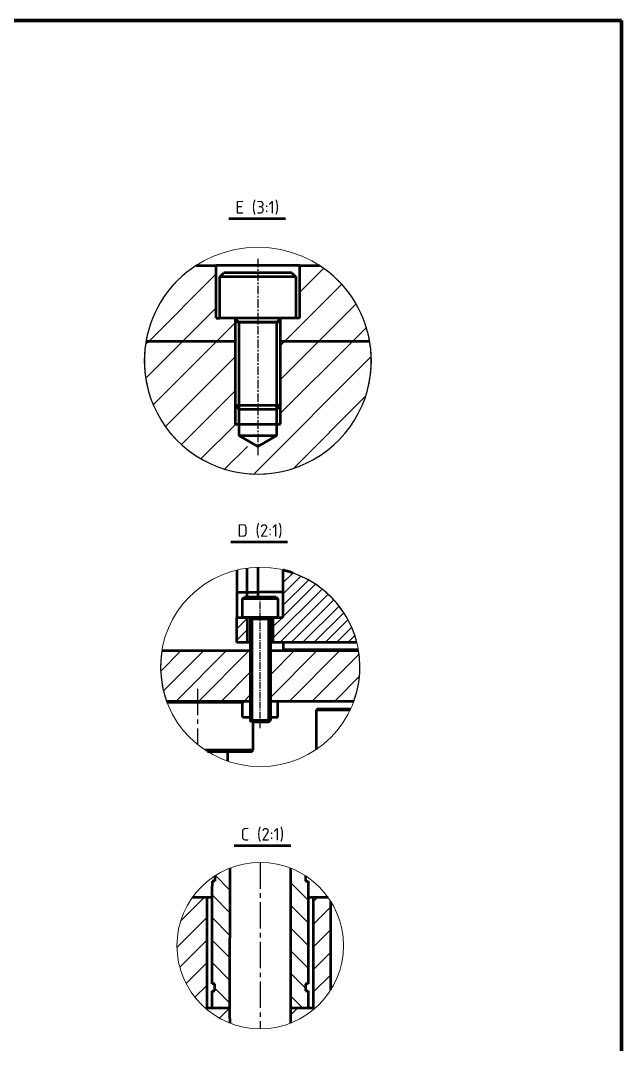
# Model space of a CAD drawing. Header units: millimetres. Extents: x 55 to 11032, y -227 to 3957.
# Drawn here: x 2754.3 to 2992.5, y 3332.3 to 3738.5 of the extents above; entities that cross this region are included whole.
import ezdxf

# ---------------------------------------------------------------- set-up
doc = ezdxf.new("R2010")
doc.units = ezdxf.units.MM
doc.header["$LTSCALE"] = 0.7
doc.linetypes.add('CENTER', pattern=[50.8, 31.75, -6.35, 6.35, -6.35])
doc.linetypes.add('CENTER2', pattern=[1.125, 0.75, -0.125, 0.125, -0.125])
doc.layers.get('0').update_dxf_attribs({"color": 255})
for name, color, linetype, lineweight in [('AM_5', 10, 'Continuous', 25), ('CON', 7, 'Continuous', 50), ('KHUNGBV', 5, 'Continuous', 70), ('TEXT', 7, 'Continuous', 25)]:
    doc.layers.add(name, color=color, linetype=linetype, lineweight=lineweight)
doc.layers.add('DTAM', color=6, linetype='CENTER')
doc.styles.add('TCVN7824', font='tcvn+7284-2003r.ttf', dxfattribs={"height": 3.5})
pattern_1 = [(45, (-7752.291, -7215.56), (-6.735192, 6.735192), [])]
pattern_2 = [(135, (-4628.886, -3679.259), (-4.490128, -4.490128), [])]
pattern_3 = [(45, (-4628.886, -3679.259), (-4.490128, 4.490128), [])]
pattern_4 = [(45, (-4509.746, -3749.405), (-2.245064, 2.245064), [])]
pattern_5 = [(45, (-4509.746, -3749.405), (-4.490128, 4.490128), [])]

# ---------------------------------------------------------------- blocks, each defined once
blk = doc.blocks.new('dfhjd')
at = {"layer": 'KHUNGBV', "color": 9, "ltscale": 5}
for p, q in [((6559.44, 3469.71), (7718.44, 3469.71)), ((7718.44, 3469.71), (7718.44, 2639.71))]:
    blk.add_line(p, q, dxfattribs=at)
blk = doc.blocks.new('*U935')
at = {"layer": 'AM_5', "color": 0, "linetype": 'CENTER2', "ltscale": 20, "transparency": 16777216}
blk.add_line((0, 20.99), (0, -45.04), dxfattribs=at)
blk = doc.blocks.new('*U941')
at = {"layer": 'AM_5', "color": 0, "linetype": 'CENTER2', "ltscale": 5, "transparency": 16777216}
blk.add_line((0, -24.21), (0, 26.41), dxfattribs=at)
blk = doc.blocks.new('*U940')
at = {"layer": 'AM_5', "color": 0, "linetype": 'CENTER2', "ltscale": 20, "transparency": 16777216}
blk.add_line((0, 12.3), (0, -9.81), dxfattribs=at)

msp = doc.modelspace()

# ---------------------------------------------------------------- hatches: boundary and pattern name
at = {"linetype": 'Continuous', "lineweight": 18}
h = msp.add_hatch(dxfattribs=at)
h.set_pattern_fill('ANSI31', color=92, scale=3, style=0)
h.set_pattern_definition(pattern_1)
edge = h.paths.add_edge_path(flags=0)
edge.add_line((2804.064, 3611.378), (2839.376, 3611.378))
edge.add_line((2839.376, 3611.378), (2839.376, 3620.378))
edge.add_line((2839.376, 3620.378), (2831.876, 3620.378))
edge.add_line((2831.876, 3620.378), (2831.876, 3641.378))
edge.add_line((2831.876, 3641.378), (2823.977, 3641.378))
edge.add_arc((2848.376, 3603.575), 44.994, 122.83873, 170.01218)
h = msp.add_hatch(dxfattribs=at)
h.set_pattern_fill('ANSI31', color=92, scale=3, style=0)
h.set_pattern_definition(pattern_1)
edge = h.paths.add_edge_path(flags=0)
edge.add_line((2857.376, 3611.378), (2892.688, 3611.378))
edge.add_arc((2848.376, 3603.575), 44.994, 9.98782, 57.16127)
edge.add_line((2872.775, 3641.378), (2864.876, 3641.378))
edge.add_line((2864.876, 3641.378), (2864.876, 3620.378))
edge.add_line((2864.876, 3620.378), (2857.376, 3620.378))
edge.add_line((2857.376, 3620.378), (2857.376, 3611.378))
h = msp.add_hatch(dxfattribs=at)
h.set_pattern_fill('ANSI31', color=92, scale=3, style=0)
h.set_pattern_definition(pattern_1)
edge = h.paths.add_edge_path()
edge.add_arc((2848.376, 3603.575), 44.994, 170.01218, 369.98782)
edge.add_line((2892.688, 3611.378), (2857.376, 3611.378))
edge.add_line((2857.376, 3611.378), (2857.376, 3569.548))
edge.add_line((2857.376, 3569.548), (2839.376, 3569.548))
edge.add_line((2839.376, 3569.548), (2839.376, 3611.378))
edge.add_line((2839.376, 3611.378), (2804.064, 3611.378))
h = msp.add_hatch(dxfattribs=at)
h.set_pattern_fill('ANSI31', color=2, style=0)
h.set_pattern_definition(pattern_4)
edge = h.paths.add_edge_path(flags=0)
edge.add_line((2858.33, 3520.477), (2858.33, 3511.774))
edge.add_line((2858.33, 3511.774), (2858.43, 3511.774))
edge.add_line((2858.43, 3511.774), (2858.43, 3511.754))
edge.add_line((2858.43, 3511.754), (2858.33, 3511.754))
edge.add_line((2858.33, 3511.754), (2858.33, 3501.754))
edge.add_line((2858.33, 3501.754), (2854.336, 3501.754))
edge.add_line((2854.336, 3501.754), (2854.336, 3491.754))
edge.add_line((2854.336, 3491.754), (2887.612, 3491.754))
edge.add_arc((2849.336, 3482.021), 39.494, 14.26717, 76.8369)
h = msp.add_hatch(dxfattribs=at)
h.set_pattern_fill('ANSI31', color=2, style=0)
h.set_pattern_definition(pattern_4)
h.paths.add_polyline_path([(2840.103, 3491.754), (2844.336, 3491.754), (2844.336, 3501.754), (2840.103, 3501.754)], flags=0)
h = msp.add_hatch(dxfattribs=at)
h.set_pattern_fill('ANSI31', color=92, scale=2, style=0)
h.set_pattern_definition(pattern_5)
edge = h.paths.add_edge_path(flags=0)
edge.add_line((2812.209, 3468.554), (2845.336, 3468.554))
edge.add_line((2845.336, 3468.554), (2845.336, 3488.554))
edge.add_line((2845.336, 3488.554), (2810.386, 3488.554))
edge.add_arc((2849.336, 3482.021), 39.494, 170.47839, 199.93667)
h = msp.add_hatch(dxfattribs=at)
h.set_pattern_fill('ANSI31', color=92, scale=2, style=0)
h.set_pattern_definition(pattern_5)
edge = h.paths.add_edge_path(flags=0)
edge.add_line((2853.336, 3468.554), (2886.464, 3468.554))
edge.add_arc((2849.336, 3482.021), 39.494, 340.06333, 369.52161)
edge.add_line((2888.286, 3488.554), (2853.336, 3488.554))
edge.add_line((2853.336, 3488.554), (2853.336, 3468.554))
h = msp.add_hatch(dxfattribs=at)
h.set_pattern_fill('ANSI31', color=6, scale=2, angle=90, style=0)
h.set_pattern_definition(pattern_2)
edge = h.paths.add_edge_path()
edge.add_arc((2853.336, 3371.52), 32.909, 225.66186, 228.95777)
edge.add_line((2831.727, 3346.699), (2833.136, 3346.699))
edge.add_line((2833.136, 3346.699), (2833.136, 3346.899))
edge.add_line((2833.136, 3346.899), (2833.336, 3346.899))
edge.add_line((2833.336, 3346.899), (2833.336, 3346.699))
edge.add_line((2833.336, 3346.699), (2837.336, 3346.699))
edge.add_line((2837.336, 3346.699), (2837.346, 3402.279))
edge.add_arc((2849.275, 3371.634), 32.885, 111.2702, 125.05795)
edge.add_line((2830.386, 3398.553), (2830.336, 3356.299))
edge.add_line((2830.336, 3356.299), (2831.336, 3356.299))
edge.add_line((2831.336, 3356.299), (2831.336, 3353.599))
edge.add_line((2831.336, 3353.599), (2830.336, 3353.599))
edge.add_line((2830.336, 3353.599), (2830.336, 3347.983))
h = msp.add_hatch(dxfattribs=at)
h.set_pattern_fill('ANSI31', color=6, scale=2, angle=90, style=0)
h.set_pattern_definition(pattern_2)
edge = h.paths.add_edge_path()
edge.add_arc((2849.336, 3371.52), 33.013, 58.48151, 68.68515)
edge.add_line((2861.336, 3402.275), (2861.336, 3346.699))
edge.add_line((2861.336, 3346.699), (2865.336, 3346.699))
edge.add_line((2865.336, 3346.699), (2865.336, 3346.899))
edge.add_line((2865.336, 3346.899), (2865.536, 3346.899))
edge.add_line((2865.536, 3346.899), (2865.536, 3346.699))
edge.add_line((2865.536, 3346.699), (2867.936, 3346.699))
edge.add_arc((2867.936, 3347.099), 0.4, 270, 360)
edge.add_line((2868.336, 3347.099), (2868.336, 3353.599))
edge.add_line((2868.336, 3353.599), (2867.336, 3353.599))
edge.add_line((2867.336, 3353.599), (2867.336, 3356.299))
edge.add_line((2867.336, 3356.299), (2868.336, 3356.299))
edge.add_line((2868.336, 3356.299), (2868.336, 3397.099))
edge.add_line((2868.336, 3397.099), (2867.336, 3397.099))
edge.add_line((2867.336, 3397.099), (2867.336, 3399.195))
edge.add_line((2867.336, 3399.195), (2866.584, 3399.669))
edge.add_line((2866.584, 3399.669), (2866.594, 3399.663))
h = msp.add_hatch(dxfattribs=at)
h.set_pattern_fill('ANSI31', color=92, scale=2, style=0)
h.set_pattern_definition(pattern_3)
edge = h.paths.add_edge_path()
edge.add_line((2828.331, 3346.052), (2828.336, 3390.699))
edge.add_line((2828.336, 3390.699), (2822.465, 3390.699))
edge.add_arc((2849.321, 3371.519), 33.002, 144.46472, 230.50372)
h = msp.add_hatch(dxfattribs=at)
h.set_pattern_fill('ANSI31', color=92, scale=2, style=0)
h.set_pattern_definition(pattern_3)
edge = h.paths.add_edge_path()
edge.add_line((2877.336, 3354.032), (2877.336, 3390.699))
edge.add_line((2877.336, 3390.699), (2870.336, 3390.699))
edge.add_line((2870.336, 3390.699), (2870.336, 3346.699))
edge.add_line((2870.336, 3346.699), (2861.336, 3346.699))
edge.add_line((2861.336, 3346.699), (2861.336, 3340.766))
edge.add_arc((2849.095, 3371.811), 33.372, 291.51899, 327.80684)
h = msp.add_hatch(dxfattribs=at)
h.set_pattern_fill('ANSI31', color=92, scale=2, style=0)
h.set_pattern_definition(pattern_3)
edge = h.paths.add_edge_path()
edge.add_line((2837.336, 3346.83), (2827.591, 3346.681))
edge.add_arc((2849.336, 3371.52), 33.013, 228.80109, 248.68515)
edge.add_line((2837.336, 3340.766), (2837.336, 3346.83))

# ---------------------------------------------------------------- linework, layer by layer
at = {"color": 7, "linetype": 'Continuous', "lineweight": 18}
for centre, radius in [((2848.376, 3603.575), 44.994), ((2848.376, 3603.575), 44.994), ((2848.376, 3603.575), 44.994), ((2848.376, 3603.575), 44.994), ((2849.336, 3482.072), 39.536), ((2849.336, 3371.52), 33.013)]:
    msp.add_circle(centre, radius, dxfattribs=at)
at = {"color": 7, "linetype": 'Continuous', "lineweight": 25}
for centre, radius, start, end in [((2848.376, 3603.575), 44.994, 122.83873, 170.01218), ((2848.376, 3603.575), 44.994, 122.83873, 170.01218), ((2848.376, 3603.575), 44.994, 9.98782, 57.16127), ((2848.376, 3603.575), 44.994, 9.98782, 57.16127), ((2848.376, 3603.575), 44.994, 170.01218, 9.98782), ((2848.376, 3603.575), 44.994, 170.01218, 9.98782), ((2849.336, 3482.021), 39.494, 48.8815, 70.7207), ((2849.336, 3482.021), 39.494, 14.26717, 48.8374), ((2849.336, 3482.021), 39.494, 170.47839, 199.93667), ((2849.336, 3482.021), 39.494, 340.06333, 9.52161)]:
    msp.add_arc(centre, radius, start, end, dxfattribs=at)
at = {"layer": 'CON', "ltscale": 0.2}
for p, q in [((2836.932, 3659.984), (2859.331, 3659.984)), ((2837.712, 3531.763), (2860.112, 3531.763)), ((2839.002, 3411.257), (2861.401, 3411.257))]:
    msp.add_line(p, q, dxfattribs=at)
at = {"layer": 'CON', "color": 7, "linetype": 'Continuous'}
for p, q in [((2823.977, 3641.378), (2831.876, 3641.378)), ((2831.876, 3620.378), (2831.876, 3641.378)), ((2864.876, 3641.378), (2831.876, 3641.378)), ((2864.876, 3641.378), (2864.876, 3620.378)), ((2864.876, 3641.378), (2872.775, 3641.378)), ((2863.376, 3636.878), (2833.376, 3636.878)), ((2831.876, 3620.378), (2833.376, 3620.378)), ((2840.876, 3618.878), (2839.376, 3620.378)), ((2857.376, 3620.378), (2855.876, 3618.878)), ((2864.876, 3620.378), (2863.376, 3620.378)), ((2804.064, 3611.378), (2839.376, 3611.378)), ((2804.064, 3611.378), (2839.376, 3611.378)), ((2857.376, 3611.378), (2892.688, 3611.378)), ((2840.076, 3520.508), (2840.076, 3511.774)), ((2844.076, 3521.256), (2844.076, 3511.774)), ((2848.376, 3521.596), (2848.376, 3511.774)), ((2858.33, 3520.477), (2858.33, 3511.774)), ((2858.376, 3520.56), (2858.376, 3520.466)), ((2862.376, 3519.395), (2862.376, 3519.3)), ((2840.076, 3511.774), (2844.076, 3511.774)), ((2840.076, 3511.754), (2840.076, 3501.754)), ((2840.076, 3511.754), (2844.076, 3511.754)), ((2840.176, 3511.774), (2840.176, 3511.754)), ((2844.076, 3511.774), (2848.376, 3511.774)), ((2844.076, 3511.774), (2844.076, 3511.754)), ((2844.076, 3511.754), (2848.376, 3511.754)), ((2858.33, 3511.774), (2848.376, 3511.774)), ((2848.376, 3511.774), (2848.376, 3511.754)), ((2858.33, 3511.754), (2848.376, 3511.754)), ((2858.43, 3511.774), (2858.33, 3511.774)), ((2858.33, 3511.754), (2858.33, 3501.754)), ((2858.33, 3511.754), (2858.43, 3511.754)), ((2858.43, 3511.774), (2858.43, 3511.754)), ((2875.308, 3511.774), (2875.43, 3511.774)), ((2875.331, 3511.754), (2875.308, 3511.774)), ((2875.331, 3511.754), (2875.452, 3511.754)), ((2842.336, 3509.054), (2843.036, 3509.754)), ((2842.336, 3501.754), (2842.336, 3509.054)), ((2856.336, 3509.054), (2842.336, 3509.054)), ((2855.636, 3509.754), (2843.036, 3509.754)), ((2845.79, 3509.754), (2847.563, 3509.754)), ((2851.109, 3509.754), (2847.563, 3509.754)), ((2852.882, 3509.754), (2851.109, 3509.754)), ((2855.636, 3509.754), (2856.336, 3509.054)), ((2856.336, 3509.054), (2856.336, 3501.754)), ((2840.076, 3501.754), (2840.103, 3501.754)), ((2840.103, 3491.754), (2840.103, 3501.754)), ((2840.103, 3501.754), (2844.336, 3501.754)), ((2844.936, 3501.754), (2842.336, 3501.754)), ((2856.336, 3501.754), (2842.336, 3501.754)), ((2844.336, 3491.754), (2844.336, 3501.754)), ((2856.336, 3501.754), (2853.736, 3501.754)), ((2854.336, 3501.754), (2854.336, 3491.754)), ((2854.336, 3501.754), (2858.33, 3501.754)), ((2840.076, 3491.754), (2840.103, 3491.754)), ((2844.336, 3491.754), (2840.103, 3491.754)), ((2845.336, 3491.754), (2844.336, 3491.754)), ((2854.336, 3491.754), (2853.336, 3491.754)), ((2887.612, 3491.754), (2854.336, 3491.754)), ((2858.376, 3491.754), (2858.376, 3488.954)), ((2810.386, 3488.554), (2810.335, 3488.554)), ((2810.386, 3488.554), (2845.336, 3488.554)), ((2845.336, 3488.554), (2845.336, 3468.554)), ((2853.336, 3468.554), (2853.336, 3488.554)), ((2853.336, 3488.554), (2888.286, 3488.554)), ((2858.376, 3488.954), (2858.776, 3488.554)), ((2858.376, 3488.954), (2888.268, 3488.954)), ((2812.209, 3468.554), (2812.183, 3468.554)), ((2812.209, 3468.554), (2845.336, 3468.554)), ((2812.369, 3468.054), (2842.336, 3468.054)), ((2842.336, 3468.554), (2842.336, 3467.754)), ((2842.336, 3462.154), (2842.336, 3467.754)), ((2845.336, 3468.554), (2845.336, 3468.503)), ((2853.336, 3468.554), (2886.464, 3468.554)), ((2853.336, 3468.503), (2853.336, 3468.554)), ((2856.336, 3467.754), (2856.336, 3468.554)), ((2856.336, 3462.154), (2856.336, 3467.754)), ((2842.336, 3462.154), (2845.336, 3462.154)), ((2853.336, 3462.154), (2856.336, 3462.154)), ((2871.876, 3465.354), (2871.476, 3464.954)), ((2871.476, 3464.954), (2871.476, 3449.354)), ((2872.016, 3464.954), (2871.476, 3464.954)), ((2872.408, 3465.354), (2871.876, 3465.354)), ((2884.974, 3464.954), (2872.016, 3464.954)), ((2885.163, 3465.354), (2872.408, 3465.354)), ((2846.476, 3449.054), (2846.476, 3460.167)), ((2871.531, 3449.354), (2871.476, 3449.354)), ((2846.476, 3449.054), (2827.59, 3449.054)), ((2828.369, 3448.554), (2845.976, 3448.554)), ((2836.476, 3444.686), (2836.476, 3448.554)), ((2845.976, 3448.554), (2846.476, 3449.054)), ((2837.336, 3346.699), (2837.346, 3402.279)), ((2861.336, 3402.275), (2861.336, 3346.699)), ((2830.336, 3397.099), (2830.336, 3395.058)), ((2831.336, 3397.099), (2830.336, 3397.099)), ((2831.336, 3399.195), (2831.336, 3397.099)), ((2867.336, 3399.195), (2867.336, 3397.099)), ((2867.336, 3397.099), (2868.336, 3397.099)), ((2868.336, 3397.099), (2868.336, 3356.299)), ((2830.336, 3356.299), (2830.336, 3395.058)), ((2822.465, 3390.699), (2826.593, 3390.699)), ((2826.593, 3390.699), (2828.336, 3390.699)), ((2828.336, 3346.699), (2828.336, 3390.699)), ((2828.336, 3390.699), (2830.336, 3390.699)), ((2868.336, 3390.699), (2870.336, 3390.699)), ((2870.336, 3390.699), (2870.336, 3346.699)), ((2870.336, 3390.699), (2876.207, 3390.699)), ((2877.336, 3354.032), (2877.336, 3389.009)), ((2831.336, 3356.299), (2830.336, 3356.299)), ((2831.336, 3353.599), (2831.336, 3356.299)), ((2867.336, 3356.299), (2867.336, 3353.599)), ((2868.336, 3356.299), (2867.336, 3356.299)), ((2830.336, 3347.099), (2830.336, 3353.599)), ((2830.336, 3353.599), (2831.336, 3353.599)), ((2867.336, 3353.599), (2868.336, 3353.599)), ((2868.336, 3353.599), (2868.336, 3347.099)), ((2837.336, 3346.699), (2828.336, 3346.699)), ((2833.136, 3346.699), (2833.136, 3346.899)), ((2833.336, 3346.899), (2833.136, 3346.899)), ((2833.336, 3346.699), (2833.336, 3346.899)), ((2837.336, 3342.763), (2837.336, 3346.699)), ((2861.336, 3346.699), (2861.336, 3340.766)), ((2870.336, 3346.699), (2861.336, 3346.699)), ((2865.336, 3346.899), (2865.336, 3346.699)), ((2865.536, 3346.899), (2865.336, 3346.899)), ((2865.536, 3346.899), (2865.536, 3346.699)), ((2837.336, 3342.763), (2837.336, 3340.766))]:
    msp.add_line(p, q, dxfattribs=at)
at = {"layer": 'CON', "color": 6, "linetype": 'Continuous'}
for p, q in [((2833.376, 3636.878), (2834.876, 3638.378)), ((2833.376, 3620.378), (2833.376, 3636.878)), ((2861.876, 3638.378), (2834.876, 3638.378)), ((2861.876, 3638.378), (2863.376, 3636.878)), ((2863.376, 3636.878), (2863.376, 3620.378)), ((2863.376, 3620.378), (2833.376, 3620.378)), ((2839.376, 3620.378), (2839.376, 3578.378)), ((2857.376, 3578.378), (2857.376, 3620.378)), ((2839.376, 3585.886), (2840.876, 3584.386)), ((2839.376, 3585.886), (2857.376, 3585.886)), ((2840.876, 3584.386), (2855.876, 3584.386)), ((2855.876, 3584.386), (2857.376, 3585.886)), ((2839.376, 3578.378), (2857.376, 3578.378)), ((2845.336, 3501.754), (2845.336, 3460.867)), ((2853.336, 3501.754), (2853.336, 3460.867)), ((2846.036, 3460.167), (2845.336, 3460.867)), ((2853.336, 3460.867), (2845.336, 3460.867)), ((2852.636, 3460.167), (2846.036, 3460.167)), ((2852.636, 3460.167), (2853.336, 3460.867))]:
    msp.add_line(p, q, dxfattribs=at)
at = {"layer": 'CON', "color": 8, "linetype": 'Continuous'}
for p, q in [((2839.376, 3620.378), (2840.876, 3618.878)), ((2855.876, 3618.878), (2857.376, 3620.378)), ((2857.376, 3618.878), (2839.376, 3618.878)), ((2840.876, 3618.878), (2855.876, 3618.878)), ((2840.876, 3618.878), (2840.876, 3573.878)), ((2855.876, 3573.878), (2855.876, 3618.878)), ((2840.876, 3573.878), (2848.376, 3569.548)), ((2840.876, 3573.878), (2855.876, 3573.878)), ((2848.376, 3569.548), (2855.876, 3573.878)), ((2844.076, 3511.754), (2844.076, 3509.754)), ((2848.376, 3511.754), (2848.376, 3509.754)), ((2846.036, 3501.054), (2845.336, 3501.754)), ((2853.336, 3501.054), (2845.336, 3501.054)), ((2846.036, 3501.054), (2846.036, 3460.167)), ((2853.336, 3501.754), (2852.636, 3501.054)), ((2852.636, 3501.054), (2852.636, 3460.167))]:
    msp.add_line(p, q, dxfattribs=at)
at = {"layer": 'CON', "color": 7, "linetype": 'Continuous'}
for centre, start, end in [((2830.736, 3347.099), 180, 270), ((2867.936, 3347.099), 270, 0)]:
    msp.add_arc(centre, 0.4, start, end, dxfattribs=at)
msp.add_open_spline([(2862.376, 3519.3), (2861.916, 3519.455), (2860.996, 3519.766), (2859.762, 3520.119), (2858.861, 3520.352), (2858.43, 3520.454), (2858.39, 3520.463), (2858.376, 3520.466)], degree=3, knots=[0, 0, 0, 0, 0.226619, 0.453574, 0.6719818, 0.8821667, 1, 1, 1, 1], dxfattribs=at)
at = {"layer": 'DTAM', "color": 1, "linetype": 'CENTER', "ltscale": 0.15}
msp.add_line((2848.376, 3643.934), (2848.376, 3566.078), dxfattribs=at)

# ---------------------------------------------------------------- block references
at = {"layer": 'AM_5', "xscale": 0.75, "yscale": 0.75, "zscale": 0.75}
msp.add_blockref('dfhjd', (-2796.294, 1136.258), dxfattribs=at)
at = {"layer": 'AM_5', "linetype": 'CENTER2', "ltscale": 5}
msp.add_blockref('*U941', (2849.336, 3481.944), dxfattribs=at)
at = {"layer": 'AM_5', "linetype": 'CENTER2', "ltscale": 20}
for name, p in [('*U940', (2824.476, 3461.144)), ('*U935', (2849.336, 3383.545))]:
    msp.add_blockref(name, p, dxfattribs=at)

# ---------------------------------------------------------------- texts
at = {"layer": 'TEXT', "ltscale": 0.2, "char_height": 5, "attachment_point": 1, "style": 'TCVN7824'}
for s, insert in [('E (3:1)', (2839.52, 3666.932)), ('D (2:1)', (2840.3, 3538.711)), ('C (2:1)', (2841.59, 3418.204))]:
    msp.add_mtext_dynamic_manual_height_columns(s, width=20.65037, gutter_width=17.5, heights=[0], dxfattribs=dict(at, insert=insert))

doc.saveas('drawing.dxf')
